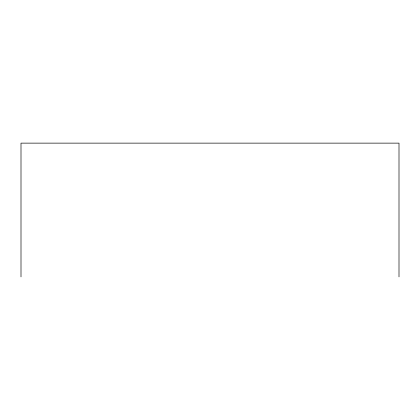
<?xml version="1.0" encoding="UTF-8"?>
<svg xmlns="http://www.w3.org/2000/svg" width="420" height="420" viewBox="0 0 420 420"><rect width="100%" height="100%" fill="white"/><g stroke="black" fill="none" stroke-linecap="round" stroke-linejoin="round"><path stroke-width="0.63" d="M399 276.869L399 143.131L21 143.131L21 276.869"/></g></svg>
